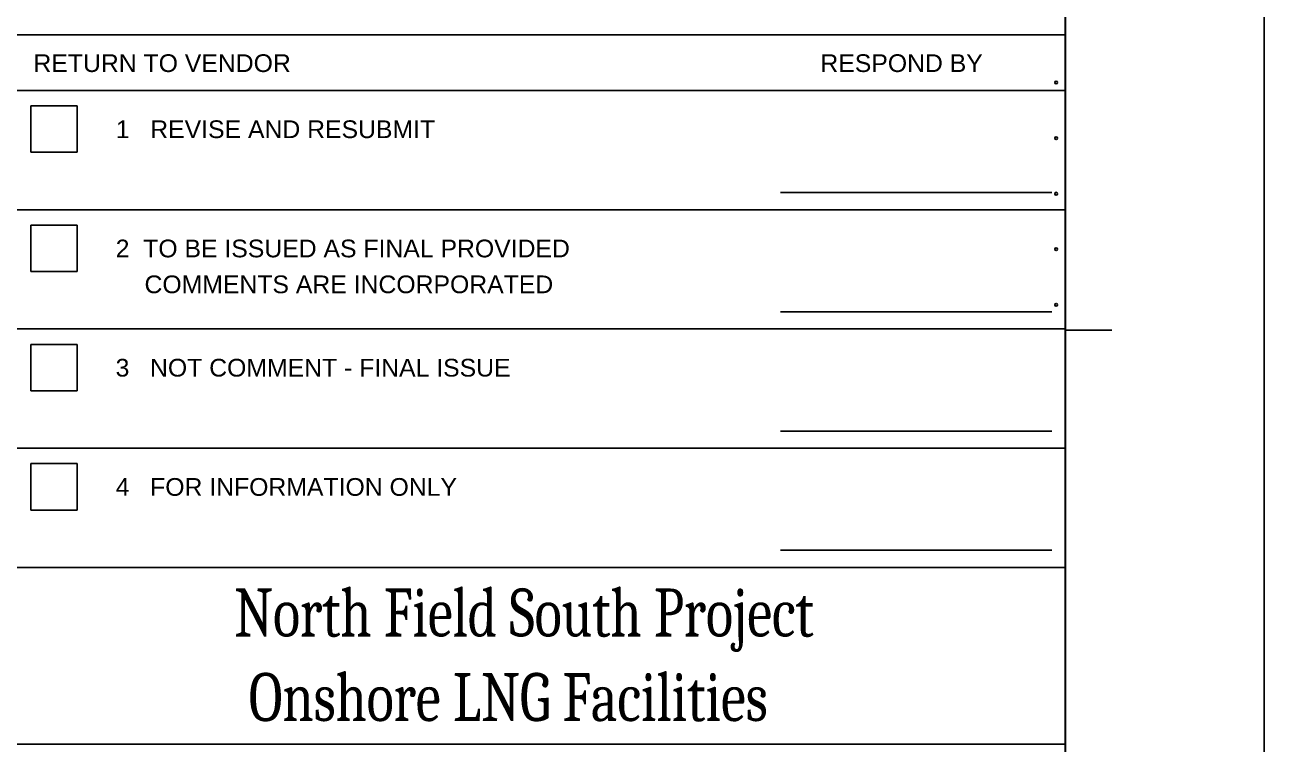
# Model space of a CAD drawing. Header units: millimetres. Extents: x -67 to 528, y -158 to 263.
# Drawn here: x 434.5 to 528.2, y -44 to 10.4 of the extents above; entities that cross this region are included whole.
import ezdxf

# ---------------------------------------------------------------- set-up
doc = ezdxf.new("R2010")
doc.units = ezdxf.units.MM
doc.styles.add('Arial', font='ARIAL.TTF', dxfattribs={"height": 0.2})
doc.styles.add('Cambria Math', font='CAMBRIA.TTC', dxfattribs={"height": 0.2})

# ---------------------------------------------------------------- blocks, each defined once
blk = doc.blocks.new('Unknown-251777343-6207')
at = {"color": 7, "linetype": 'Continuous'}
for p, q in [((528.161, 262.734), (528.161, -157.972)), ((513.125, 247.711), (513.125, -142.949)), ((513.125, 48.886), (513.125, -142.949)), ((513.125, -12.733), (516.643, -12.733))]:
    blk.add_line(p, q, dxfattribs=at)
blk = doc.blocks.new('Unknown-251777343-6200')
at = {"color": 7, "linetype": 'Continuous'}
for p, q in [((513.136, -142.809), (513.136, 47.263)), ((433.953, 9.603), (513.136, 9.603)), ((433.954, 5.398), (513.136, 5.398)), ((434.98, 4.227), (438.485, 4.227)), ((434.98, 0.723), (434.98, 4.227)), ((438.485, 4.227), (438.485, 0.723)), ((438.485, 0.723), (434.98, 0.723)), ((491.613, -2.323), (512.108, -2.323)), ((433.954, -3.615), (513.136, -3.615)), ((434.98, -4.785), (438.485, -4.785)), ((434.98, -8.289), (434.98, -4.785)), ((438.485, -4.785), (438.485, -8.289)), ((438.485, -8.289), (434.98, -8.289)), ((491.613, -11.335), (512.108, -11.335)), ((433.953, -12.627), (513.136, -12.627)), ((434.98, -13.797), (438.485, -13.797)), ((434.98, -17.301), (434.98, -13.797)), ((438.485, -13.797), (438.485, -17.301)), ((438.485, -17.301), (434.98, -17.301)), ((491.613, -20.347), (512.108, -20.347)), ((433.954, -21.639), (513.136, -21.639)), ((434.98, -22.809), (438.485, -22.809)), ((434.98, -26.313), (434.98, -22.809)), ((438.485, -22.809), (438.485, -26.313)), ((438.485, -26.313), (434.98, -26.313)), ((491.613, -29.359), (512.108, -29.359)), ((433.954, -30.651), (513.136, -30.651)), ((433.954, -44.014), (513.136, -44.014)), ((433.954, -44.014), (513.136, -44.014))]:
    blk.add_line(p, q, dxfattribs=at)
for centre in [(512.439, 5.993), (512.44, 5.993), (512.44, 5.993), (512.439, 1.793), (512.44, 1.793), (512.44, 1.793), (512.439, -2.407), (512.44, -2.407), (512.44, -2.407), (512.439, -6.607), (512.44, -6.607), (512.44, -6.607), (512.439, -10.807), (512.44, -10.807), (512.44, -10.807)]:
    blk.add_circle(centre, 0.105, dxfattribs=at)
for centre, start, end in [((512.439, 5.993), 0, 180), ((512.439, 5.993), 180, 0), ((512.44, 5.993), 0, 180), ((512.44, 5.993), 180, 0), ((512.439, 1.793), 0, 180), ((512.44, 1.793), 0, 180), ((512.439, 1.793), 180, 0), ((512.44, 1.793), 180, 0), ((512.439, -2.407), 0, 180), ((512.439, -2.407), 180, 0), ((512.44, -2.407), 0, 180), ((512.44, -2.407), 180, 0), ((512.439, -6.607), 0, 180), ((512.44, -6.607), 0, 180), ((512.439, -6.607), 180, 0), ((512.44, -6.607), 180, 0), ((512.439, -10.807), 0, 180), ((512.439, -10.807), 180, 0), ((512.44, -10.807), 0, 180), ((512.44, -10.807), 180, 0)]:
    blk.add_arc(centre, 0.105, start, end, dxfattribs=at)
for s, height, style, width, p in [('RETURN TO VENDOR', 1.3388, 'Arial', 1.000637, (435.178, 6.791)), ('RESPOND BY', 1.3388, 'Arial', 1.000637, (494.63, 6.791)), ('1   REVISE AND RESUBMIT', 1.3388, 'Arial', 1.000637, (441.401, 1.796)), ('2  TO BE ISSUED AS FINAL PROVIDED', 1.3388, 'Arial', 1.000637, (441.389, -7.216)), ('    COMMENTS ARE INCORPORATED', 1.3388, 'Arial', 1.000637, (441.488, -9.927)), ('3   NOT COMMENT - FINAL ISSUE', 1.3388, 'Arial', 1.000637, (441.385, -16.228)), ('4   FOR INFORMATION ONLY', 1.3388, 'Arial', 1.000637, (441.392, -25.24)), ('North Field South Project', 3.63329, 'Cambria Math', 0.777778, (450.347, -35.877)), ('Onshore LNG Facilities', 3.63329, 'Cambria Math', 0.777778, (451.449, -42.27))]:
    blk.add_text(s, height=height, dxfattribs=dict(at, style=style, width=width)).set_placement(p)

msp = doc.modelspace()

# ---------------------------------------------------------------- block references
for name in ['Unknown-251777343-6207', 'Unknown-251777343-6200']:
    msp.add_blockref(name, (0, 0))

doc.saveas('drawing.dxf')
